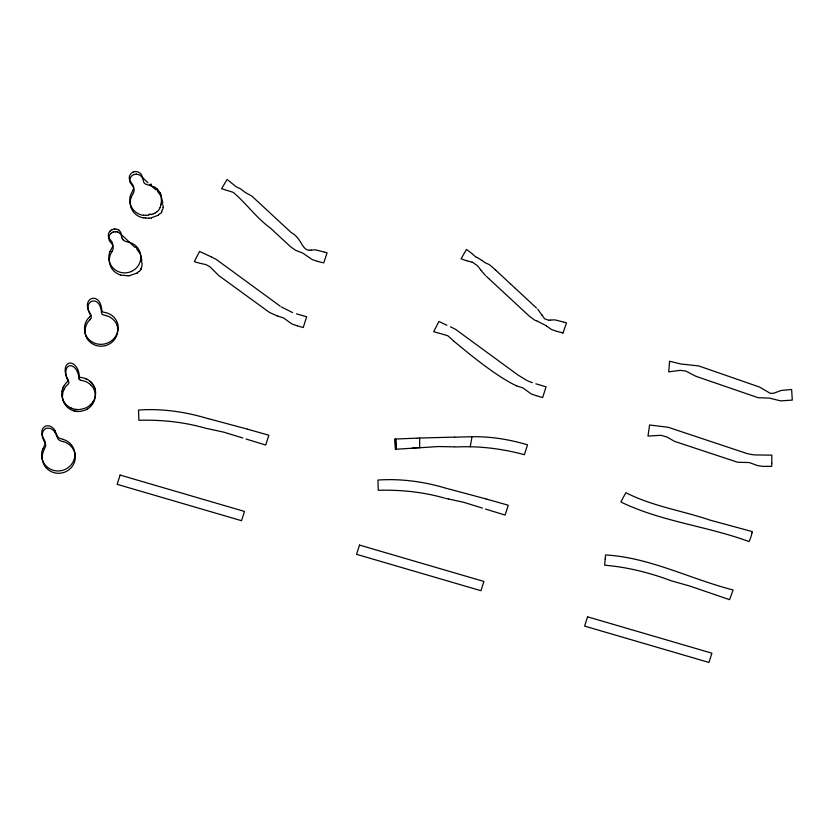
<?xml version="1.0" encoding="UTF-8"?>
<svg xmlns="http://www.w3.org/2000/svg" width="834" height="834" viewBox="0 0 834 834"><rect width="100%" height="100%" fill="white"/><g stroke="black" fill="none" stroke-linecap="round" stroke-linejoin="round"><path stroke-width="1.25" d="M163.12 207.301L163.057 205.122M454.613 437.12L419.69 438.027L419.648 447.764M62.446 395.524L62.456 395.17A15.961 15.492 -10.4 0 1 62.55 394.263L62.602 393.909M163.12 207.458L162.818 209.344M109.4 258.811L109.358 259.291A15.794 15.325 -10.4 0 0 109.369 261.355L109.41 261.834A16.117 15.637 -10.4 0 0 109.765 263.857L109.89 264.326A16.044 15.565 -10.3 0 0 119.794 274.73L120.263 274.886M61.956 391.407L62.018 391.042A16.586 15.982 -11 0 1 64.27 385.391L65.344 383.89A16.273 15.679 -11 0 1 65.876 383.254L66.126 382.983A12.114 11.666 -11 0 1 66.803 382.306L67.085 382.066A6.912 6.662 -11 0 0 67.763 381.388A2.794 2.69 -11 0 0 67.961 381.075A2.137 2.054 -11 0 0 68.159 380.648L68.221 380.21A1.543 1.491 -11 0 0 68.169 379.856L67.283 378.188A13.281 12.791 -11 0 1 67.106 377.885L66.939 377.573A14.678 14.136 -11 0 1 66.689 377.041L66.042 375.436L66.751 377.854A16.471 15.982 -10.6 0 0 66.949 378.386L67.627 379.866A10.779 10.467 -11.3 0 0 68.075 380.658L68.273 380.961A6.067 5.89 -10.7 0 1 68.742 381.743A2.45 2.377 -11.7 0 1 68.826 382.087A2.116 2.054 -11 0 1 68.836 382.994A1.981 1.918 -9.9 0 1 68.711 383.327A3.221 3.127 -10 0 1 68.2 384.088A5.588 5.421 -10.4 0 1 67.981 384.318L67.95 384.359A10.915 10.592 -10.5 0 1 67.7 384.599L67.043 385.214A14.543 14.115 -10.2 0 0 66.376 385.923L65.292 387.31A15.752 15.283 -10.4 0 0 64.833 387.977L64.698 388.206A16.034 15.554 -10.5 0 0 64.218 388.988M161.535 202.725L161.025 194.989M470.24 446.795L471.992 436.745C490.799 436.401 509.543 439.445 527.536 444.856L524.398 454.686C502.881 448.89 480.561 445.95 458.262 446.899M161.014 205.039L160.128 207.53M141.822 267.214L142.155 262.731M90.76 315.44L90.552 315.898A3.18 3.065 -11 0 1 90.155 316.399L89.582 316.93M132.992 172.2L132.835 172.273A6.516 6.307 -12.1 0 0 130.948 173.743L130.875 173.785A6.547 6.349 -9.6 0 0 129.624 175.911L129.572 176.089A6.526 6.328 -10.6 0 0 129.301 178.403L129.312 178.549A6.13 5.942 -10.3 0 0 130.01 180.811L133.398 185.857A7.079 6.87 -10.4 0 1 133.596 187.316L133.607 187.473A7.068 6.86 -10.4 0 1 133.221 189.798L133.221 189.798M133.19 189.891L130.802 194.499A14.783 14.345 -10.4 0 0 130.135 196.751L130.104 196.845A16.795 16.294 -10.4 0 0 129.77 199.263L129.77 199.441A15.804 15.335 -10.4 0 0 129.854 201.786L129.875 201.964A16.117 15.637 -10.4 0 0 130.354 204.257A16.107 15.627 -10.4 0 0 130.75 206.582L130.802 206.759M130.229 178.205L130.302 178.028A6.557 6.38 -8.7 0 1 131.647 176.068L131.793 175.943A6.349 6.119 -12.3 0 1 133.826 174.671L134.003 174.587M131.428 196.761L131.501 196.595A24.561 23.832 -10.4 0 1 132.627 194.489M63.061 387.664L63.207 387.33A16.805 16.19 -11 0 1 63.624 386.486L63.801 386.163M42.941 448.88L45.099 444.084A5.588 5.431 -10.4 0 0 45.015 441.457L42.43 436.078A10.185 9.883 -10.4 0 1 42.096 434.941A11.561 11.217 -10.4 0 1 41.846 432.2L41.95 431.063A7.339 7.131 -10.4 0 1 42.534 429.208A7.61 7.381 -10.4 0 1 43.17 428.134L44.588 426.664A4.868 4.723 -10.4 0 1 46.37 425.872L48.81 425.84A7.527 7.308 -10.4 0 1 51.155 426.674L52.771 427.842A10.811 10.488 -10.4 0 1 55.2 430.969M110.046 251.503L112.361 247.041A6.297 6.109 -10.4 0 0 112.496 246.593A6.724 6.516 -10.4 0 0 112.653 244.591M64.197 389.092L64.03 389.415A16.346 15.867 -10.4 0 0 63.655 390.249L63.509 390.583A16.117 15.637 -10.5 0 0 62.852 392.668L62.779 392.97A16.065 15.596 -10.4 0 0 62.425 396.442L62.435 396.796A15.46 15.002 -10.5 0 0 62.498 397.703L62.738 399.309A9.341 9.059 -12.2 0 0 62.967 400.195L63.082 400.529A13.156 12.771 -13.2 0 0 63.248 400.946L63.509 401.571M93.491 401.029L93.325 401.31A16.732 16.117 -11 0 1 92.782 402.134L92.574 402.436M111.965 251.639L112.882 249.773A5.786 5.609 -10.4 0 0 113.017 249.314A6.943 6.735 -10.4 0 0 113.153 247.25A7.652 7.423 -10.4 0 0 113.101 246.77A6.703 6.505 -10.4 0 0 112.496 244.81A6.474 6.286 -10.4 0 0 112.256 244.404L109.431 240.724A5.014 4.868 -10.4 0 1 109.233 240.286A6.14 5.963 -10.2 0 1 108.858 238.263A6.88 6.672 -10.3 0 1 108.868 237.784A6.609 6.411 -11.1 0 1 109.317 235.772A6.391 6.203 -10.7 0 1 109.525 235.334A6.568 6.391 -8.7 0 1 110.745 233.645A6.568 6.37 -9.5 0 1 111.12 233.311M132.616 194.489L133.847 192.028A6.787 6.578 -10.4 0 0 134.055 189.683L134.055 189.516A6.839 6.63 -10.4 0 0 133.398 187.243L129.958 182.156A6.401 6.213 -10.2 0 1 129.76 180.697L129.76 180.509A6.641 6.432 -11.1 0 1 130.229 178.205M111.871 251.795L111.579 252.285A23.425 22.727 -10.4 0 0 110.713 253.89L110.515 254.328A14.428 14.001 -10.4 0 0 109.848 256.299L109.744 256.705A16.795 16.294 -10.4 0 0 109.4 258.811M91.083 404.219L90.854 404.448A17.212 16.576 -11 0 1 90.166 405.105L89.884 405.355M89.916 319.735L91.459 317.723L90.76 315.544M155.385 212.868L157.251 211.555M87.622 408.837A16.075 15.596 -10.5 0 0 88.3 408.389L88.665 408.17A16.617 16.127 -10.5 0 0 89.311 407.67L89.582 407.44A16.44 15.95 -10.5 0 0 91.177 405.887L91.406 405.616A16.367 15.877 -10.5 0 0 91.99 404.886L92.209 404.605A16.294 15.815 -10.5 0 0 92.73 403.833L92.918 403.531A16.221 15.742 -10.5 0 0 93.377 402.728L93.544 402.405A16.075 15.596 -10.5 0 0 94.388 400.383L94.492 400.049A16.002 15.523 -10.5 0 0 94.993 397.912L95.045 397.568A15.648 15.189 -10.4 0 0 95.139 396.65L95.159 396.296A16.482 15.992 -10.9 0 0 95.18 395.733L95.17 395.035A13.115 12.718 -9.1 0 0 95.107 394.128L94.878 392.293A8.423 8.152 -6.2 0 0 94.774 391.615A5.807 5.609 2 0 0 94.68 391.282A10.258 9.935 -0.6 0 0 94.45 390.635L94.086 389.655A15.2 14.751 -10.8 0 0 93.908 389.238L93.752 388.925A15.742 15.273 -9.6 0 0 93.481 388.415L93.158 387.841A9.393 9.101 -6.7 0 0 92.647 387.039L92.438 386.799A12.771 12.374 -5.5 0 0 92.178 386.507L90.75 384.943M158.418 215.162L151.35 217.799M137.13 272.989L130.125 275.418M87.487 408.962L87.216 409.129A14.251 13.824 -10.5 0 1 86.35 409.598L86.069 409.734A15.043 14.595 -10.5 0 1 85.276 410.088L81.096 411.287A14.188 13.771 -10.5 0 1 80.127 411.433L79.762 411.464A14.824 14.376 -10.5 0 1 78.823 411.506L77.989 411.506A16.743 16.242 -10.5 0 1 77.52 411.485L77.208 411.464A16.43 15.94 -10.5 0 1 73.694 410.808M155.239 212.951L153.352 213.806M131.584 271.384L131.418 271.457A16.034 15.565 -10.4 0 0 136.526 246.562L136.182 246.228A15.94 15.46 -10.4 0 0 134.628 244.904L134.243 244.623A16.471 15.982 -10.4 0 0 132.481 243.57L132.053 243.351A14.564 14.126 -10.4 0 0 130.146 242.579L129.687 242.444A23.884 23.175 -10.4 0 0 128.175 242.079L125.225 241.307A5.588 5.421 -10.4 0 1 124.798 241.099A6.828 6.63 -10.4 0 1 123.192 239.838M131.136 271.582L131.303 271.509A16.034 15.565 -10.4 0 1 108.868 258.832M153.31 213.827L150.944 214.661M148.869 215.162L145.825 215.464M311.27 250.054L314.971 249.866A15.106 14.658 -10.4 0 1 316.055 249.981L323.978 251.972M550.815 320.048L554.381 319.87A15.106 14.658 -10.4 0 1 555.475 319.995L563.388 321.987M550.555 320.079L548.772 320.214M311.092 250.075L309.414 250.21M80.304 409.504L85.725 408.014A17.212 16.576 -11 0 0 86.569 407.597L86.913 407.409A17.097 16.471 -11 0 0 91.75 403.479L91.99 403.187A16.847 16.232 -11 0 0 94.471 399.006L94.607 398.662A16.753 16.148 -11 0 0 94.92 397.787L95.024 397.432A16.565 15.961 -11 0 0 95.253 396.525L95.337 396.171A16.44 15.836 -11 0 0 91.083 382.233L90.854 382.003M135.306 171.575L137.975 171.898L140.237 173.263A5.88 5.484 48 0 1 141.665 175.192L143.928 182.667A6.662 6.495 -6.5 0 0 145.481 184.053L155.176 187.316M419.106 447.806L438.361 446.544L453.967 446.857M418.72 447.837L417.688 447.91M417.281 447.941L416.468 447.983M148.9 218.06L145.512 218.07M127.956 275.637L125.037 275.668M418.564 438.09L419.69 438.027M413.841 448.119L395.962 449.245L395.639 439.018L416.812 438.173M412.319 448.202L413.091 448.16M415.666 448.025L416.197 447.994M414.863 448.067L415.436 448.035M413.341 448.15L415.301 448.046M417.792 438.131L417.188 438.152M458.252 437.079L471.992 436.745M457.501 437.11L454.895 437.131M457.397 446.92L454.551 446.888M136.38 174.17L139.653 174.942L142.645 177.642M77.864 409.619L77.583 409.609A17.212 16.576 -11 0 1 76.592 409.536L76.248 409.504M309.112 250.2C301.783 249.929 301.627 238.097 291.16 232.519L251.91 196.146L245.686 192.706A8.184 7.944 -10.4 0 1 245.373 192.55L240.536 188.859L236.491 186.91A3.795 3.68 -10.4 0 1 236.158 186.722L227.056 179.446L221.604 188.734L232.988 192.268A3.826 3.711 -10.4 0 1 233.301 192.414C246.207 203.277 256.257 217.851 270.372 228.036L290.513 246.697L295.257 250.096A11.009 10.686 -10.4 0 0 295.903 250.398L302.752 253.088L311.895 259.364A16.868 16.367 -10.4 0 0 312.833 259.801L317.108 261.219M548.564 320.214L544.571 318.776L541.975 314.981M115.978 231.758L116.77 231.842A6.338 5.869 -0.7 0 1 117.531 232.05M143.323 215.308L143.281 215.297A16.044 15.637 -12.6 0 1 140.852 214.797L140.8 214.745A16.034 15.544 -9.7 0 1 138.475 213.817L138.319 213.754A16.034 15.565 -10.5 0 1 130.406 204.455L130.302 204.121A15.836 15.356 -10.4 0 1 130.26 201.724L130.281 201.536A16.67 16.18 -10.4 0 1 130.646 199.201L130.688 199.013A14.731 14.293 -10.4 0 1 131.418 196.761M76.186 411.35L75.863 411.308A16.492 15.992 -10.5 0 1 74.945 411.131L74.591 411.047M143.688 217.893L143.521 217.872A15.992 15.533 -10.8 0 1 141.155 217.351L141.05 217.278A16.044 15.565 -10.3 0 1 130.782 206.717M201.109 263.523L205.852 264.587L209.855 266.671L218.748 275.564L269.528 312.479L277.086 315.846M200.973 263.502L196.094 262.251A27.991 27.157 -10.4 0 1 195 261.782L194.343 261.49L199.545 251.441L211.023 256.757M440.394 333.517L447.816 335.768L453.925 341.169M440.133 333.475L435.515 332.266A27.991 27.157 -10.4 0 1 434.41 331.796L433.753 331.505L438.955 321.455L446.961 325.291M75.206 409.348L74.977 409.306A16.993 16.378 -11 0 1 73.955 409.077L73.59 408.983A16.93 16.305 -11 0 1 70.254 407.659L70.046 407.545A16.763 16.148 -11 0 1 66.042 404.5L65.844 404.281A16.503 15.898 -11 0 1 61.945 391.354M448.619 499.013L463.829 502.339L482.438 508.104M277.211 315.877L283.633 317.973L291.587 323.78A17.128 16.617 -10.4 0 0 292.265 324.103L297.123 325.781M516.559 385.871C496.345 376.29 471.418 355.711 454.103 341.408M516.694 385.892L523.054 387.987L530.997 393.794A17.128 16.617 -10.4 0 0 531.685 394.117L536.293 395.712M448.306 498.961L445.575 498.367M467.53 260.979L472.325 262.251M466.977 260.875L461.077 258.78L466.467 249.46L471.648 253.307M211.106 419.408L245.696 428.666M210.981 419.387L208.01 418.647M450.516 489.422L485.346 498.753M450.329 489.381L447.879 488.787M80.564 380.168L84.442 381.107A13.334 12.948 -10.7 0 1 85.318 381.419L86.83 382.097A15.898 15.429 -10.5 0 1 87.633 382.545L87.945 382.733A16.18 15.7 -10.6 0 1 88.717 383.244L89.009 383.452A15.982 15.502 -10.1 0 1 89.728 384.026L90.009 384.255A16.055 15.596 -12.3 0 1 90.687 384.87M323.696 262.991L327.084 252.827L324.468 252.108M106.418 315.7L102.217 314.554L101.425 312.302M206.04 428.322L223.981 432.21L242.788 438.017M557.268 331.432L561.97 332.693M562.981 332.974L566.505 322.841L563.878 322.122M63.05 439.33L60.277 438.559A6.14 5.963 -10.4 0 1 57.254 436.099L55.18 430.98M63.478 441.697L60.715 440.925A6.14 5.963 -10.4 0 1 57.682 438.465L55.617 433.346A9.622 9.33 -10.4 0 0 55.034 432.314M317.514 261.323L322.549 262.689M556.862 331.317L552.306 329.837A16.868 16.367 -10.4 0 1 551.305 329.378L547.167 326.459M562.846 332.933L562.231 332.776M205.164 428.092C183.657 421.983 161.316 419.648 138.871 420.284L138.517 410.036C161.911 408.399 185.377 411.787 207.76 418.574M444.459 498.065C422.859 491.945 400.633 489.673 378.292 490.298L377.938 480.05C401.258 478.445 424.673 481.729 446.982 488.536M247.489 429.187L268.84 435.223L265.702 445.054L246.061 439.028M487.066 499.243L508.25 505.237L505.112 515.068L485.482 509.042M297.446 325.865L303.232 327.533L306.662 316.805L296.466 313.813M536.856 395.879L542.642 397.547L546.072 386.82L535.876 383.817M247.427 429.176L246.426 428.884M486.9 499.201L485.993 498.941M73.642 410.797L73.423 410.724A16.326 15.836 -10.5 0 1 71.276 409.869L70.953 409.713A16.18 15.69 -10.5 0 1 70.139 409.275L69.868 409.108A16.096 15.617 -10.5 0 1 69.055 408.577L68.836 408.42A16.034 15.554 -10.5 0 1 68.034 407.805L67.794 407.597A15.961 15.492 -10.5 0 1 67.085 406.95L66.887 406.752A15.898 15.419 -10.5 0 1 65.427 405.043L65.208 404.73A15.7 15.231 -10.9 0 1 64.708 403.958L64.552 403.698A16.096 15.617 -9.2 0 1 64.145 402.947L63.53 401.613M537.211 321.059L546.333 325.792M117.542 232.019L118.042 232.186A5.609 4.868 5.2 0 1 118.459 232.436M536.742 320.913L535.386 320.433A11.009 10.686 -10.4 0 1 534.677 320.11L529.465 316.294L489.527 279.286M80.293 380.096L79.48 379.678A1.543 1.491 -10.2 0 1 79.251 379.418L79.188 379.324A2.502 2.429 -9.9 0 1 78.907 378.573M532.301 382.681L531.466 382.389M72.673 408.702L72.37 408.597A16.972 16.357 -11 0 1 71.443 408.222L71.182 408.118M292.598 312.573L281.298 306.912M531.341 382.347L527.641 380.846M85.276 378.5L85.621 378.636A16.68 16.065 -11 0 1 86.496 379.022L86.83 379.178M450.527 326.803L455.645 329.409L517.851 374.935L526.807 380.45M211.158 256.809L216.36 259.499L280.193 306.161M472.19 262.199L472.398 262.283A3.826 3.711 -10.4 0 1 472.711 262.418L477.548 265.796L480.697 269.862M477.298 257.57L481.958 260.406M477.184 257.518L475.912 256.924A3.795 3.68 -10.4 0 1 475.578 256.736L475.536 256.716M118.491 232.384L120.159 233.51M475.422 256.643L472.034 253.692M546.353 325.813L546.958 326.292M90.114 381.346L89.832 381.117A16.763 16.148 -11 0 0 89.082 380.544L88.779 380.325A16.836 16.221 -11 0 0 84.484 378.229L82.608 377.729A13.177 12.698 -11 0 0 81.784 377.583L80.439 377.406A1.856 1.783 -11 0 1 80.095 377.291A1.71 1.647 -11 0 1 79.428 376.676A1.804 1.741 -11 0 1 79.261 376.353L79.115 375.071A12.135 11.697 -11 0 0 79.053 374.143L79.011 373.788A13.49 12.99 -11 0 0 78.865 372.986L78.427 371.318A16.492 15.888 -11 0 0 78.156 370.504L77.458 368.878A16.388 15.783 -11 0 0 77.009 368.055L76.853 367.784A15.179 14.626 -11 0 0 76.321 366.96L76.155 366.741A13.375 12.885 -11 0 0 75.519 365.938L75.31 365.699A11.196 10.79 -11 0 0 74.612 365L74.33 364.76A9.153 8.82 -11 0 0 73.58 364.187L73.277 363.978A7.131 6.87 -11 0 0 72.433 363.541A6.234 6.015 -11 0 0 72.089 363.405A5.484 5.285 -11 0 0 71.171 363.144A4.785 4.608 -11 0 0 70.796 363.092A4.42 4.264 -11 0 0 69.837 363.082A4.128 3.972 -11 0 0 68.211 363.603A4.451 4.285 -11 0 0 67.429 364.156A4.921 4.743 -11 0 0 67.158 364.406A5.546 5.338 -11 0 0 66.564 365.146A6.349 6.109 -11 0 0 66.366 365.448A7.193 6.933 -11 0 0 65.938 366.293L65.834 366.543A9.195 8.851 -11 0 0 65.521 367.523L65.438 367.836A11.374 10.957 -11 0 0 65.271 368.795L65.24 369.118A13.386 12.896 -11 0 0 65.177 370.087L65.177 370.452A15.158 14.605 -11 0 0 65.208 371.38L65.24 371.745A16.69 16.086 -11 0 0 65.354 372.662L66.032 375.394L65.969 374.81A16.065 15.585 -10.4 0 1 65.844 373.82L65.823 373.517A14.553 14.126 -10.4 0 1 65.792 372.558L65.792 372.204A12.718 12.343 -10.4 0 1 65.855 371.286L65.896 370.942A10.602 10.289 -10.5 0 1 66.063 370.035L66.157 369.691A8.444 8.194 -10.5 0 1 66.449 368.826L66.584 368.492A6.411 6.224 -10.6 0 1 67.033 367.69A5.515 5.348 -10.6 0 1 67.241 367.387A4.785 4.639 -10.6 0 1 67.867 366.71A4.128 4.003 -10.7 0 1 68.148 366.48A3.836 3.722 -10.6 0 1 68.951 366.011A3.565 3.461 -10.6 0 1 69.295 365.886A3.68 3.576 -10.6 0 1 70.212 365.719A3.899 3.784 -10.6 0 1 70.577 365.709A4.368 4.243 -10.6 0 1 71.505 365.845A5.056 4.91 -10.6 0 1 71.86 365.949A5.838 5.671 -10.6 0 1 72.714 366.314L73.027 366.48A7.787 7.558 -10.6 0 1 73.799 367.002L74.08 367.221A9.945 9.654 -10.6 0 1 74.758 367.846L75.008 368.107A12.083 11.718 -10.5 0 1 75.602 368.795L75.821 369.087A14.032 13.615 -10.5 0 1 76.342 369.837L76.53 370.14A15.617 15.158 -10.5 0 1 76.989 370.932L77.145 371.245A16.586 16.096 -10.5 0 1 77.343 371.662L78.542 375.258A16.044 15.565 -10.8 0 1 78.625 375.707L78.688 376.061A12.5 12.124 -9.8 0 1 78.792 376.958L78.844 378.229A3.69 3.586 -9.2 0 0 78.896 378.584M155.979 189.902L149.724 184.397M135.066 247.469L120.492 233.822M482.167 260.583L484.794 262.564A8.184 7.944 -10.4 0 0 485.107 262.72L489.141 264.534L492.383 267.13M485.44 275.501L480.759 269.976M156.969 188.672L160.118 192.81M495.167 269.716L492.633 267.36M489.37 279.14L486.316 276.304M495.323 269.862L496.022 270.508M510.491 283.883L496.147 270.612M515.183 288.241L510.846 284.206M515.339 288.387L536.512 308.048M147.952 182.771L142.76 177.757M537.732 309.206L542.1 315.273M157.532 191.34L160.681 195.604A19.276 18.755 -24.8 0 1 161.608 197.783L162.797 202.881M136.63 248.907L139.903 253.442A19.609 19.078 -24.4 0 1 140.696 255.36L141.926 260.74M93.481 385.298L93.283 384.995A16.68 16.065 -11 0 0 90.093 381.326M90.531 315.179L90.437 315.012A14.866 14.428 -11.5 0 1 90.124 314.408C82.222 301.053 98.475 294.517 101.091 309.8A14.439 14.011 -10.4 0 1 101.394 311.562L101.435 312.552M93.929 386.111L94.096 386.444A16.326 15.731 -11 0 1 94.471 387.289L94.607 387.622A16.346 15.752 -11 0 1 94.92 388.498L95.024 388.853M86.767 337.749L86.048 336.175M63.155 400.247L62.998 399.913A16.357 15.752 -11 0 1 62.665 399.048L62.571 398.788M86.152 336.404L85.86 335.716A14.532 14.105 -11.7 0 1 85.746 335.435L85.673 335.258A9.664 9.383 -14 0 1 85.287 333.704A16.399 15.794 -11 0 1 84.922 332.724L84.703 331.807M117.052 325.323L116.781 324.634A15.366 14.918 -11.8 0 0 116.041 323.071L115.968 322.966A9.758 9.435 -3.6 0 0 115.04 321.57L114.998 321.517A14.522 14.095 -8.5 0 0 114.758 321.236L113.664 320.037A16.305 15.825 -10.7 0 0 112.851 319.266A15.137 14.71 -11.7 0 0 106.429 315.669M85.245 333.746L85.787 335.091A16.951 16.326 -11 0 0 104.521 343.973A16.951 16.326 -11 0 0 118.074 328.325M108.879 258.769L108.858 258.477A15.94 15.46 -10.4 0 1 108.868 256.34L108.91 255.871A16.471 15.982 -10.4 0 1 109.264 253.88L109.379 253.421A14.699 14.261 -10.4 0 1 110.046 251.493M63.499 441.624A16.753 16.253 -10.4 0 1 74.57 452.289A15.158 14.71 -10.4 0 1 75.227 455.291A18.775 18.223 -10.4 0 1 75.237 458.544A14.793 14.355 -10.4 0 1 74.768 461.16A18.15 17.608 -10.4 0 1 73.58 464.225A16.565 16.075 -10.4 0 1 51.739 471.856A16.565 16.075 -10.4 0 1 43.587 450.913L45.536 446.451A5.588 5.431 -10.4 0 0 45.453 443.824L42.857 438.444A10.185 9.883 -10.4 0 1 42.628 437.694A11.561 11.217 -10.4 0 1 42.284 434.566L42.461 433.054A7.277 7.058 -10.4 0 1 42.815 431.949A7.61 7.381 -10.4 0 1 43.597 430.5L45.026 429.03A4.868 4.723 -10.4 0 1 46.808 428.238L49.248 428.207A7.527 7.308 -10.4 0 1 51.583 429.041L53.199 430.208A11.144 10.821 -10.4 0 1 55.034 432.314M42.815 448.838A16.649 16.148 -10.4 0 0 52.917 470.188A16.649 16.148 -10.4 0 0 74.278 458.783A14.616 14.188 -10.4 0 0 74.81 456.177A18.775 18.223 -10.4 0 0 74.789 452.925A16.492 16.002 -10.4 0 0 63.03 439.382M80.293 409.484A17.097 16.471 -11 0 1 75.362 409.327M118.24 328.335A16.471 15.867 -11 0 0 118.032 325.312L117.834 324.395A16.357 15.763 -11 0 0 116.374 320.569L115.853 319.703A16.471 15.867 -11 0 0 113.977 317.285A16.972 16.346 -11 0 0 106.064 312.708L105.814 312.646A18.327 17.66 -11 0 0 105.053 312.479L102.415 311.885L101.727 309.81A12.374 11.916 -11 0 0 101.456 307.683C98.881 291.452 81.232 298.363 89.634 312.51A12.333 11.885 -11 0 0 89.916 313.011L90.437 313.876A2.867 2.763 -11 0 1 90.927 315.429M84.901 331.692A16.086 15.492 -11 0 1 89.592 316.941M85.402 333.683A15.898 15.429 -8.7 0 1 89.895 319.714M117.073 325.312A8.09 7.85 -10 0 1 117.521 327.116L117.688 328.586A12.896 12.51 -8.4 0 1 117.782 329.701M117.73 329.701A16.503 16.013 -11.1 0 1 86.663 337.812M112.663 244.591A7.913 7.673 -10.4 0 0 112.611 244.112A6.88 6.672 -10.4 0 0 112.058 242.173A5.4 5.244 -10.4 0 0 111.829 241.766L109.056 238.201A5.796 5.619 -10.4 0 1 108.847 237.784A6.067 5.88 -10.4 0 1 108.368 235.834A6.662 6.463 -10.4 0 1 108.347 235.365A6.62 6.422 -10.4 0 1 108.681 233.374A6.422 6.234 -10.4 0 1 108.858 232.936A6.516 6.318 -10.4 0 1 116.948 229.308A6.474 6.276 -10.4 0 1 117.365 229.475M117.584 229.392A6.62 6.422 -10.4 0 1 119.345 230.455M109.952 231.216A6.474 6.276 -10.4 0 1 110.276 230.872M111.944 229.694A6.474 6.276 -10.4 0 1 112.392 229.486M114.394 229.016A6.474 6.276 -10.4 0 1 114.873 229.006M119.147 230.518A6.828 6.63 -10.4 0 1 119.502 230.841A6.224 6.046 -10.4 0 1 120.711 232.467A5.171 5.025 -10.4 0 1 120.888 232.894L121.691 237.315A5.942 5.765 -10.4 0 0 121.837 237.753M121.827 237.753A6.37 6.182 -10.4 0 0 122.869 239.483A7.621 7.391 -10.4 0 0 123.182 239.838M135.681 246.676A15.377 8.09 41.4 0 1 137.454 248.313M120.086 233.551A7.433 4.754 21.8 0 1 120.409 233.854M115.478 231.789A7.829 7.662 -9.5 0 1 115.978 231.8M113.361 231.998A7.141 7.068 -14 0 1 115.478 231.696M112.913 232.206A6.119 5.911 -11.9 0 1 113.382 232.05M111.13 233.322A6.328 6.099 -12.3 0 1 112.924 232.238M122.306 275.428A16.013 15.544 -10.9 0 1 120.242 274.928M124.923 275.397A20.621 19.943 -9.1 0 1 122.838 275.23M130.167 275.627A20.767 17.389 4.1 0 1 128.05 275.846M137.568 272.833A7.61 4.285 -43.1 0 1 137.162 273.104M139.038 271.269A7.235 3.899 -42.6 0 1 137.474 272.562M140.936 269.413A7.026 4.201 -42.9 0 1 139.268 271.498M141.061 268.996A6.87 3.753 -44.2 0 1 140.821 269.392M141.457 267.38A7.965 4.347 -44.2 0 1 140.675 268.975M141.207 260.323A15.398 5.108 74.5 0 1 141.436 262.074M160.055 192.842A15.982 15.304 10.6 0 1 160.972 194.989M161.15 202.61A10.852 4.837 -82.1 0 1 160.681 204.757M160.086 207.572A7.631 4.295 -56.8 0 1 158.919 209.647L158.856 209.751A6.693 3.784 -56.8 0 1 157.261 211.596M150.547 214.036A13.031 7.652 -8.1 0 1 148.681 214.463M145.794 215.245A15.992 15.106 -6.7 0 1 143.427 215.109M132.95 172.127A6.526 6.37 -7.4 0 1 135.296 171.502M155.124 187.452A12.52 9.81 65.8 0 1 156.886 188.807M156.563 189.141A15.408 8.059 41.5 0 1 158.335 190.767M151.444 184.502A20.683 0.532 42.3 0 1 150.86 183.96M133.972 174.514A7.047 6.964 -13.8 0 1 136.38 174.118M145.523 217.882A19.703 19.067 -9.3 0 1 143.729 217.726M151.381 218.018A20.433 17.097 4.1 0 1 148.952 218.289M160.138 213.473A7.214 3.899 -42.6 0 1 158.377 214.963M162.015 211.596A7.006 4.18 -42.9 0 1 160.555 213.556M162.38 209.584A8.152 4.462 -44.1 0 1 161.515 211.398M161.9 202.412A15.836 5.285 74.5 0 1 162.182 204.382M771.763 462.985L771.742 466.342L762.735 466.373L757.595 465.581L749.224 462.547L737.663 462.265L674.539 441.363L666.939 437.006L662.071 435.567A15.867 15.387 -10.4 0 0 658.214 435.442L647.976 436.078L649.592 424.986L668.274 427.31L746.722 453.456A51.75 50.217 -10.4 0 0 750.412 454.29L751.653 454.509A45.359 44.014 -10.4 0 0 755.385 454.947L771.825 455.145L771.763 462.985M669.421 363.603L668.722 371.86L680.221 370.338L685.882 371.088L695.858 376.28L758.064 397.682L769.553 398.141L780.645 400.883L792.3 400.101L791.622 389.478L781.208 390.448L773.754 393.221L770.293 393.377L759.576 387.07L698.788 365.949L680.732 363.968L669.619 361.247L669.421 363.603M605.192 559.061L604.671 565.202C627.481 567.12 649.832 572.76 671.234 580.787A44.473 43.149 -10.4 0 0 673.111 581.329L689.76 586.041L729.604 599.677L733.096 589.961C690.385 579.077 650.103 557.498 605.536 554.964L605.192 559.061M752.039 532.759L751.486 535.032A34.945 33.913 -10.4 0 1 750.412 538.347L749.078 541.579C707.013 526.066 661.404 521.698 620.913 502.005L622.498 498.878A53.616 52.031 -10.4 0 1 624.176 495.782L625.948 492.717C652.188 506.175 681.576 510.523 709.234 519.853A134.128 130.135 -10.4 0 0 712.507 520.802L752.31 531.612L752.039 532.759M120.106 475.067L117.146 484.325L241.537 520.697L244.498 511.44L120.106 475.067M359.517 545.082L356.566 554.339L480.957 590.712L483.908 581.454L359.517 545.082M587.563 616.826L584.603 626.084L708.942 662.446L711.902 653.189L587.563 616.826M396.411 449.307L395.389 449.432L394.597 439.122L395.639 439.018L396.411 449.307"/></g></svg>
